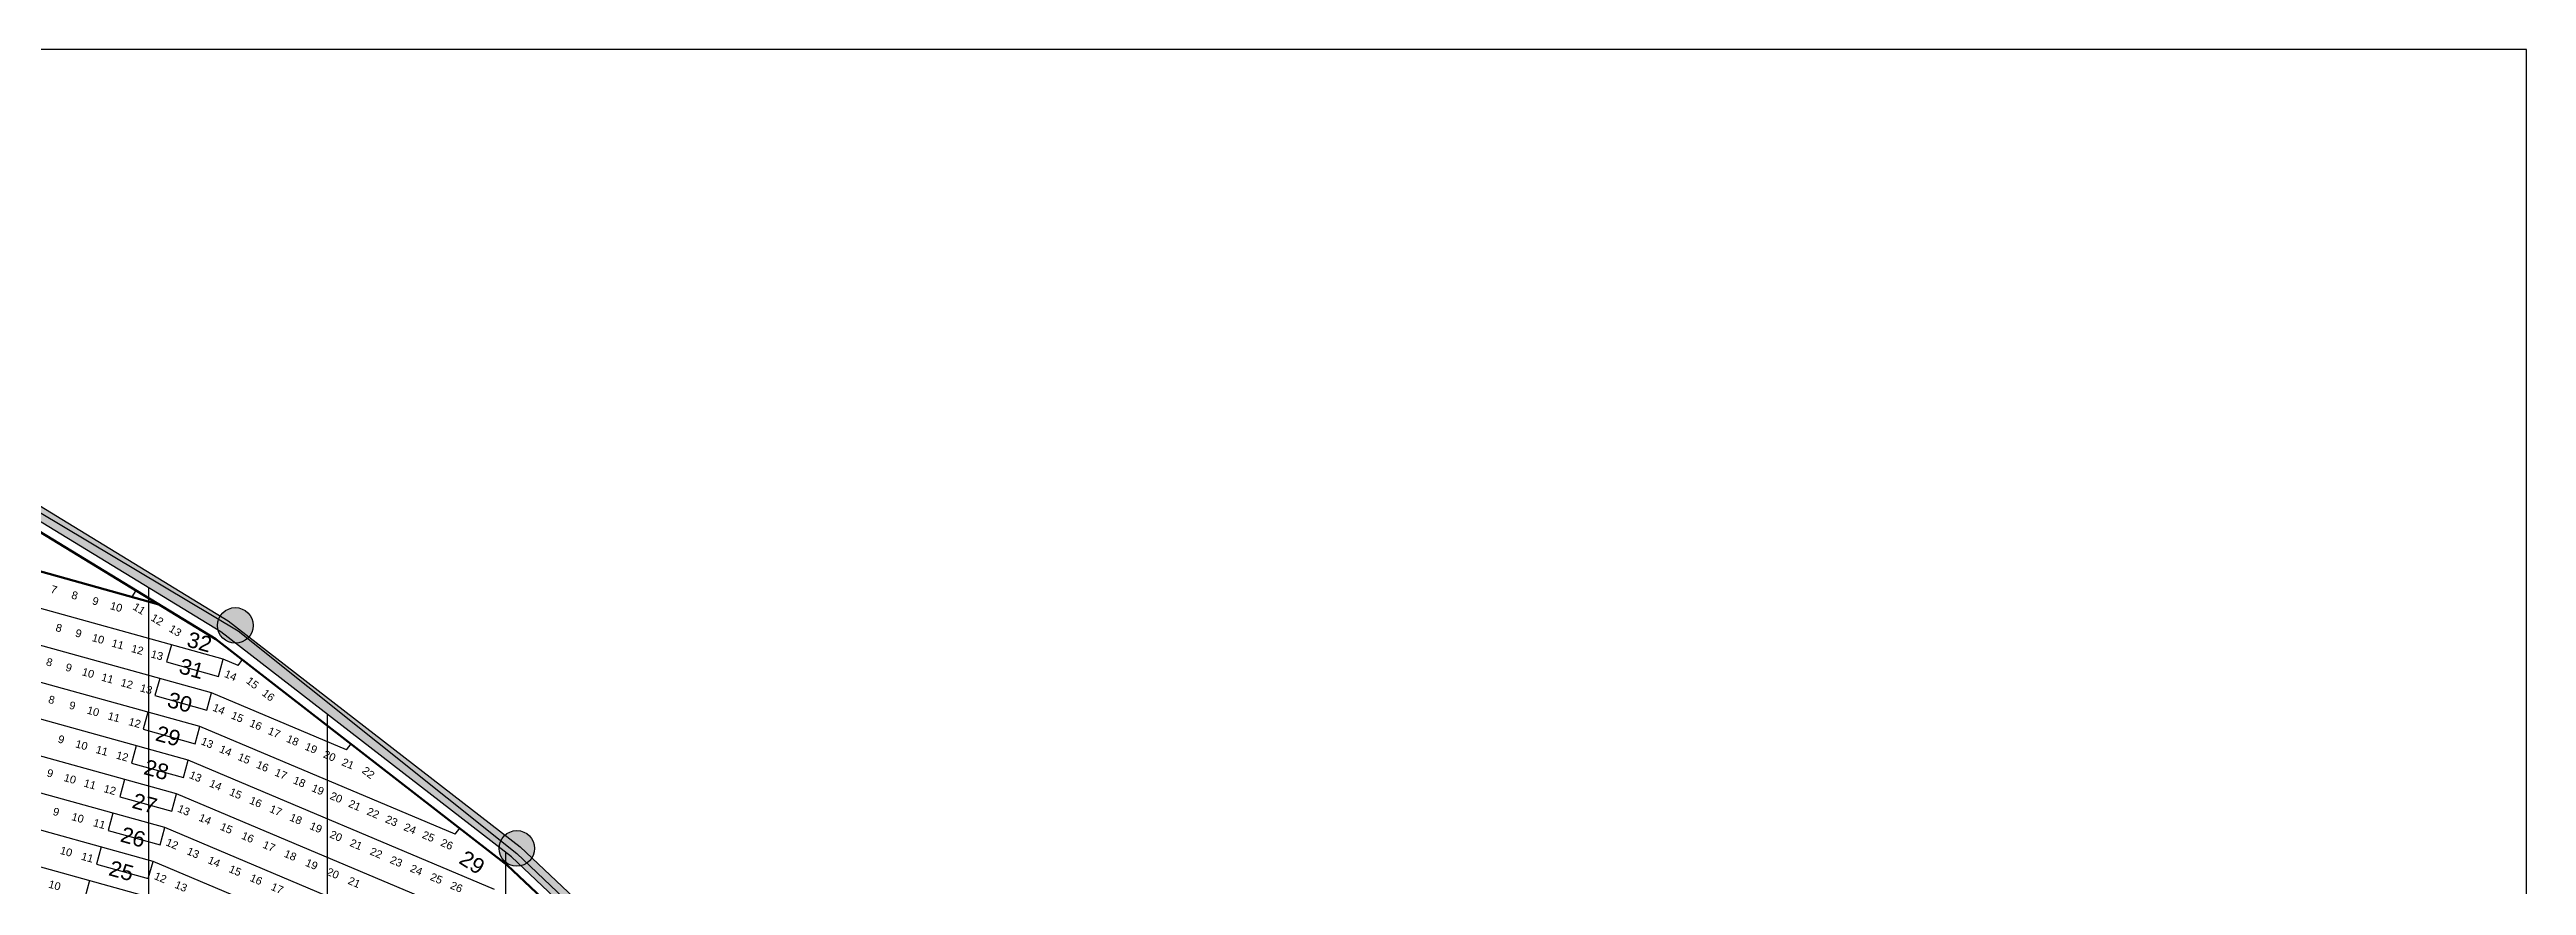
# Model space of a CAD drawing. Header units: millimetres. Extents: x -76108 to 202332, y 27411 to 140378.
# Drawn here: x 146641 to 202332, y 121592 to 140378 of the extents above; entities that cross this region are included whole.
import ezdxf
from ezdxf.enums import TextEntityAlignment as Align

# ---------------------------------------------------------------- set-up
doc = ezdxf.new("R2010")
doc.units = ezdxf.units.MM
doc.header["$LTSCALE"] = 100
doc.layers.get('0').update_dxf_attribs({"linetype": 'CONTINUOUS'})
for name, color, linetype in [('_insida yttervägg arena', 6, 'CONTINUOUS'), ('A-3312-EA-', 7, 'CONTINUOUS'), ('A-3312-FYLL', 7, 'CONTINUOUS'), ('A-3320-EA-', 3, 'CONTINUOUS'), ('A-3320-FYLL', 3, 'CONTINUOUS'), ('G-STOLAR_TELE_2', 3, 'CONTINUOUS'), ('H-RADER', 252, 'CONTINUOUS'), ('J-RADER', 252, 'CONTINUOUS'), ('J-RADNUMMER', 4, 'CONTINUOUS'), ('J-STOLNUMMER', 7, 'CONTINUOUS'), ('J-TRAPPA', 254, 'CONTINUOUS'), ('LINOR_HÄNG', 40, 'CONTINUOUS')]:
    doc.layers.add(name, color=color, linetype=linetype)
doc.layers.add('SEKTIONER', color=4, linetype='CONTINUOUS', lineweight=70)
doc.styles.add('ARIAL', font='arial.ttf')

# ---------------------------------------------------------------- blocks, each defined once
blk = doc.blocks.new('*U47')
at = {"layer": 'G-STOLAR_TELE_2'}
blk.add_circle((0, 0), 400, dxfattribs=at)
blk = doc.blocks.new('*U52')
at = {"layer": 'G-STOLAR_TELE_2'}
blk.add_circle((0, 0), 400, dxfattribs=at)

msp = doc.modelspace()

# ---------------------------------------------------------------- hatches: boundary and pattern name
at = {"layer": 'A-3312-FYLL'}
msp.add_hatch(color=256, dxfattribs=at).paths.add_polyline_path([(122475.6, 138108.9), (118752.6, 138108.9), (115029.6, 138108.9), (107672.7, 136974.1), (100547, 134829), (93531.7, 131615.3), (86845.2, 127542.4), (80332, 122511.2), (76121.3, 118536.8), (76355.9, 118345.7), (80475.7, 122234.3), (87014.8, 127294.4), (93672.7, 131349.9), (100653.2, 134547.7), (107739.1, 136680.8), (107924.6, 136709.4), (115052.6, 137808.9), (118752.6, 137808.9), (122452.6, 137808.9), (129766.1, 136680.8), (136852, 134547.7), (143832.5, 131349.9), (150490.4, 127294.4), (157029.5, 122234.3), (161149.3, 118345.7), (161383.9, 118536.8), (157173.2, 122511.2), (150660, 127542.4), (143973.5, 131615.3), (136958.2, 134829), (129832.5, 136974.1)])
at = {"layer": 'A-3320-FYLL'}
for points in [[(151218.7, 127435.5, 1), (150418.7, 127435.5, 1)], [(157548.4, 122423.8, 1), (156748.4, 122423.8, 1)]]:
    msp.add_hatch(color=256, dxfattribs=at).paths.add_polyline_path(points)

# ---------------------------------------------------------------- linework, layer by layer
at = {"color": 9}
msp.add_lwpolyline([(42980, 27411), (202332, 27411), (202332, 140378), (42980, 140378)], close=True, dxfattribs=at)
at = {"layer": '_insida yttervägg arena', "color": 9}
msp.add_lwpolyline([(144135, 131340.6), (150884.1, 127310.9), (157147, 122309.6), (161229.7, 118425.7), (159972.6, 117383.9), (162841.1, 113601.1), (164195.6, 114618.1), (167368.7, 109271.5), (170127, 101958.3), (171790.5, 94651.7), (172663, 87507.3), (172606.7, 80521.3), (171762.4, 73264.4), (170101.6, 66103.1), (167202.6, 58902.4), (164217.1, 53599), (162838, 54583.5), (159967.1, 50673.7), (161092.9, 49745.5), (156927.3, 45779.5), (150671.1, 40929), (144056.7, 36878.6)], dxfattribs=at)
at = {"layer": 'A-3312-EA-'}
for p, q in [((143973.5, 131615.3), (150660.7, 127541.9)), ((150490.4, 127294.4), (143832.5, 131349.9)), ((150660.7, 127541.9), (157224.7, 122462.6)), ((157029.5, 122234.3), (150490.4, 127294.4)), ((161149.3, 118345.7), (157029.5, 122234.3)), ((157224.7, 122462.6), (161383.9, 118536.8))]:
    msp.add_line(p, q, dxfattribs=at)
at = {"layer": 'H-RADER'}
for p, q in [((143747.7, 131168.8), (150377.3, 127129.1)), ((148496.3, 128075.5), (143776.7, 129384.9))]:
    msp.add_line(p, q, dxfattribs=at)
at = {"layer": 'J-RADER'}
for p, q in [((150546.9, 126676.4), (143603.4, 128602.8)), ((148496.3, 128075.5), (148584.9, 128220.9)), ((150283.9, 125919.1), (143430.2, 127820.6)), ((150020.8, 125161.9), (143256.9, 127038.5)), ((150377.3, 127129.1), (153655.5, 124589.4)), ((150883, 126535.1), (150546.9, 126676.4)), ((150883, 126535.1), (150983.1, 126666)), ((149757.8, 124404.7), (143083.7, 126256.3)), ((153320.4, 124642.3), (150283.9, 125919.1)), ((149494.7, 123647.4), (142910.4, 125474.2)), ((155763, 122747.4), (150020.8, 125161.9)), ((153320.4, 124642.3), (153419.6, 124772.2)), ((153419.6, 124772.2), (156933.6, 122049.8)), ((149231.7, 122890.2), (142737.2, 124692)), ((156647.6, 121499), (149757.8, 124404.7)), ((148968.6, 122133), (142564, 123909.9)), ((156277.7, 120786.7), (149494.7, 123647.4)), ((148705.6, 121375.7), (142390.7, 123127.7)), ((155907.8, 120074.4), (149231.7, 122890.2)), ((155763, 122747.4), (155863.5, 122878.9)), ((155537.9, 119362.1), (148968.6, 122133)), ((156933.6, 122049.8), (160992.9, 118218.3))]:
    msp.add_line(p, q, dxfattribs=at)
at = {"layer": 'J-TRAPPA'}
for points in [[(149380.5, 127000), (149273.6, 126614.5), (150440, 126290.9), (150546.9, 126676.4)], [(149117.5, 126242.7), (149010.6, 125857.3), (150176.9, 125533.7), (150283.9, 125919.1)], [(148854.4, 125485.5), (148747.5, 125100.1), (149913.9, 124776.5), (150020.8, 125161.9)], [(148591.4, 124728.3), (148484.5, 124342.8), (149650.8, 124019.2), (149757.8, 124404.7)], [(148328.3, 123971), (148221.4, 123585.6), (149387.8, 123262), (149494.7, 123647.4)], [(148065.3, 123213.8), (147958.4, 122828.4), (149124.7, 122504.8), (149231.7, 122890.2)], [(147802.3, 122456.6), (147695.3, 122071.1), (148861.7, 121747.5), (148968.6, 122133)], [(147539.2, 121699.3), (147432.3, 121313.9), (148598.6, 120990.3), (148705.6, 121375.7)]]:
    msp.add_lwpolyline(points, dxfattribs=at)
at = {"layer": 'LINOR_HÄNG'}
for p, q in [((148865.1, 128284.4), (148865.1, 39915.6)), ((152880.1, 125445.2), (152880.1, 42754.8)), ((156895.1, 122338.3), (156895.1, 45861.7))]:
    msp.add_line(p, q, dxfattribs=at)
at = {"layer": 'SEKTIONER'}
msp.add_line((143776.7, 129384.9), (149097.3, 127908.8), dxfattribs=at)
msp.add_lwpolyline([(160992.9, 118218.3), (156933.6, 122049.8), (150377.3, 127129.1), (143738.6, 131173), (136781.2, 134360.1), (129721.8, 136485.2), (129659.1, 136494.9)], dxfattribs=at)

# ---------------------------------------------------------------- block references
at = {"layer": 'A-3320-EA-'}
for name, p in [('*U47', (150818.7, 127435.5)), ('*U52', (157148.4, 122423.8))]:
    msp.add_blockref(name, p, dxfattribs=at)

# ---------------------------------------------------------------- texts
at = {"layer": 'J-RADNUMMER', "style": 'ARIAL'}
for s, rotation, p in [('32', 344.48419, (149704.2, 126968.2)), ('31', 344.48419, (149526, 126369.5)), ('30', 344.48419, (149263, 125612.3)), ('29', 344.48419, (148999.9, 124855)), ('28', 344.48419, (148736.9, 124097.8)), ('27', 344.48419, (148473.8, 123340.6)), ('26', 344.48419, (148210.8, 122583.3)), ('25', 344.48419, (147947.7, 121826.1)), ('29', 327.95938, (155819.9, 122106.9))]:
    msp.add_text(s, height=350, rotation=rotation, dxfattribs=at).set_placement(p)
at = {"layer": 'J-STOLNUMMER', "style": 'ARIAL'}
for s, rotation, p in [('7', 344.49379, (146702.6, 128106.2)), ('11', 328.64427, (148584.8, 127692.1)), ('12', 328.64427, (148990.5, 127444.9)), ('8', 344.49379, (146814.6, 127244.9)), ('11', 344.49379, (148138.6, 126877.5)), ('12', 344.49379, (148579.9, 126755.1)), ('13', 328.64427, (149396.3, 127197.7)), ('8', 344.49379, (146600.9, 126474)), ('13', 344.49379, (149021.3, 126632.7)), ('11', 344.49379, (147907.5, 126111.4)), ('12', 344.49379, (148343.1, 125990.6)), ('13', 344.49379, (148778.6, 125869.8)), ('10', 344.49379, (147584.9, 125370.7)), ('11', 344.49379, (148052.3, 125241.1)), ('12', 344.49379, (148519.6, 125111.4)), ('9', 344.49379, (146867.3, 124739.6)), ('10', 344.49379, (147325, 124612.6)), ('9', 344.49379, (146616.9, 123978.8)), ('11', 344.49379, (147782.7, 124485.6)), ('12', 344.49379, (148240.4, 124358.7)), ('10', 344.49379, (147065, 123854.5)), ('11', 344.49379, (147513.1, 123730.2)), ('12', 344.49379, (147961.2, 123605.9)), ('9', 344.49379, (146752, 123111.1)), ('10', 344.49379, (147238.7, 122976.1)), ('11', 344.49379, (147725.3, 122841.1)), ('10', 344.49379, (146978.7, 122218)), ('11', 344.49379, (147455.7, 122085.7)), ('10', 344.49379, (146718.7, 121460))]:
    msp.add_text(s, height=175, rotation=rotation, dxfattribs=at).set_placement(p, align=Align.BOTTOM_CENTER)
at = {"layer": 'J-STOLNUMMER', "color": 9, "style": 'ARIAL'}
for s, p in [('8', (147170, 127976.5)), ('9', (147637.3, 127846.8)), ('10', (148104.7, 127717.2)), ('9', (147256, 127122.4)), ('10', (147697.3, 127000)), ('9', (147036.5, 126353.1)), ('10', (147472, 126232.3)), ('8', (146650.3, 125630)), ('9', (147117.6, 125500.4))]:
    msp.add_text(s, height=175, rotation=344.49379, dxfattribs=at).set_placement(p, align=Align.BOTTOM_CENTER)
at = {"layer": 'J-STOLNUMMER', "style": 'ARIAL'}
for s, rotation, p in [('14', 337.04636, (150553.6, 126284.1)), ('15', 322.20614, (151045.4, 126157.7)), ('16', 322.20614, (151401.1, 125882.1)), ('14', 337.04636, (150290.5, 125526.8)), ('15', 337.04636, (150705.7, 125351.2)), ('16', 337.04636, (151120.2, 125175.9)), ('13', 337.04636, (150028.2, 124769.3)), ('17', 337.04636, (151534.6, 125000.6)), ('18', 337.04636, (151949.1, 124825.3)), ('19', 337.04636, (152363.5, 124650)), ('14', 337.04636, (150441.9, 124594.3)), ('15', 337.04636, (150857.1, 124418.7)), ('16', 337.04636, (151271.6, 124243.4)), ('17', 337.04636, (151686, 124068.1)), ('20', 337.04636, (152778, 124474.8)), ('21', 337.04636, (153192.4, 124299.5)), ('22', 322.20614, (153649.6, 124140.2)), ('13', 337.04636, (149765.2, 124012)), ('14', 337.04636, (150215.7, 123821.5)), ('15', 337.04636, (150667.7, 123630.3)), ('18', 337.04636, (152100.5, 123892.8)), ('19', 337.04636, (152514.9, 123717.5)), ('20', 337.04636, (152929.4, 123542.2)), ('13', 337.04636, (149502.1, 123254.8)), ('14', 337.04636, (149980.3, 123052.5)), ('16', 337.04636, (151119, 123439.4)), ('17', 337.04636, (151570.3, 123248.5)), ('18', 337.04636, (152021.6, 123057.7)), ('21', 337.04636, (153343.8, 123366.9)), ('22', 337.04636, (153758.3, 123191.6)), ('23', 337.04636, (154172.7, 123016.3)), ('12', 337.04636, (149239.1, 122497.6)), ('15', 337.04636, (150459.9, 122849.7)), ('16', 337.04636, (150938.9, 122647.1)), ('17', 337.04636, (151417.8, 122444.6)), ('19', 337.04636, (152472.9, 122866.8)), ('20', 337.04636, (152924.2, 122675.9)), ('21', 337.04636, (153375.5, 122485)), ('24', 337.04636, (154587.2, 122841)), ('25', 337.04636, (155001.6, 122665.7)), ('26', 337.04636, (155416.1, 122490.4)), ('13', 337.04636, (149711.5, 122297.7)), ('14', 337.04636, (150183.3, 122098.2)), ('15', 337.04636, (150656.5, 121898.1)), ('18', 337.04636, (151896.7, 122242)), ('19', 337.04636, (152375.6, 122039.4)), ('20', 337.04636, (152854.6, 121836.9)), ('22', 337.04636, (153826.8, 122294.2)), ('23', 337.04636, (154278.1, 122103.3)), ('24', 337.04636, (154729.4, 121912.4)), ('12', 337.04636, (148976, 121740.3)), ('13', 337.04636, (149439.3, 121544.4)), ('16', 337.04636, (151129, 121698.2)), ('17', 337.04636, (151601.4, 121498.4)), ('21', 337.04636, (153333.5, 121634.3)), ('25', 337.04636, (155180.7, 121721.5)), ('26', 337.04636, (155632, 121530.6))]:
    msp.add_text(s, height=175, rotation=rotation, dxfattribs=at).set_placement(p)

doc.saveas('drawing.dxf')
